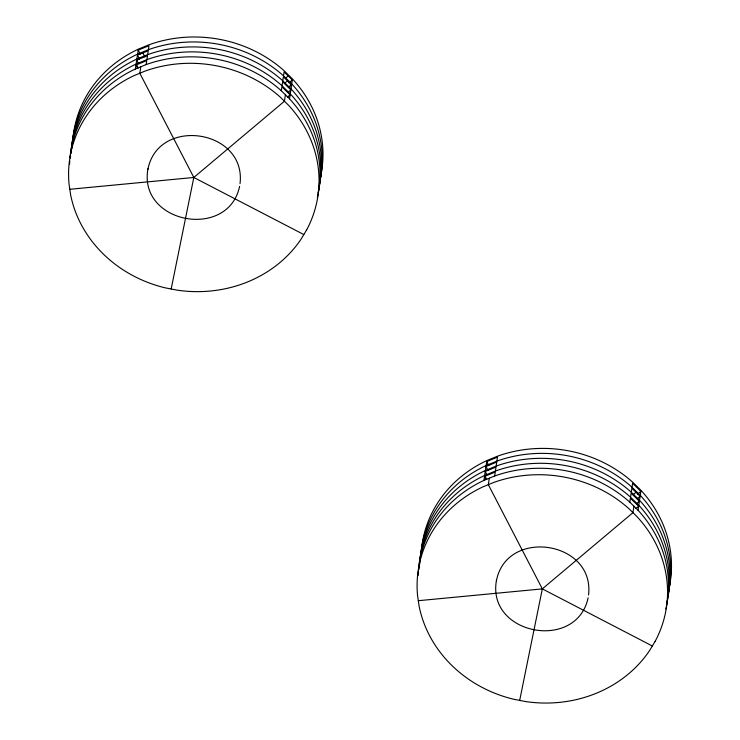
<?xml version="1.0" encoding="UTF-8"?>
<svg xmlns="http://www.w3.org/2000/svg" width="740" height="740" viewBox="0 0 740 740"><rect width="100%" height="100%" fill="white"/><g stroke="black" fill="none" stroke-linecap="round" stroke-linejoin="round"><path stroke-width="1.11" d="M240.028 183.64C246.503 129.445 158.101 116.078 147.898 169.395M588.541 595.053C595.015 540.866 506.613 527.49 496.411 580.817M148 168.6C137.659 223.48 228.225 240.426 239.621 186.332M496.512 580.021C486.171 634.902 576.738 651.848 588.134 597.744M135.392 69.005L135.984 65.028L146.761 60.606L146.159 64.584L135.392 69.005A125.476 113.905 8.5 0 0 70.041 157.565M138.195 68.015L136.132 64.038L146.909 59.616L147.501 55.648L136.724 60.069L136.132 64.038A125.476 113.905 8.5 0 0 70.781 152.607M136.872 59.071L137.464 55.102L148.24 50.681L147.649 54.649L136.872 59.071A125.476 113.905 8.5 0 0 71.428 148.74M137.612 54.113L138.213 50.135L148.981 45.714L148.388 49.691L137.612 54.113A125.476 113.905 8.5 0 0 72.27 142.672M140.776 66.794L139.814 73.242L193.815 177.471L303.825 234.571M289.525 98.827L281.293 90.724L281.885 86.756L290.117 94.85L289.525 98.827A125.476 113.905 8.5 0 1 317.349 197.58M290.265 93.86L282.032 85.766L282.625 81.788L290.857 89.892L290.265 93.86A125.476 113.905 8.5 0 1 318.098 192.613M291.005 88.892L282.772 80.799L283.364 76.831L291.597 84.924L291.005 88.892A125.476 113.905 8.5 0 1 318.838 187.646M290.015 85.387L291.745 83.934L283.512 75.832L284.104 71.863L292.337 79.957L291.745 83.934A125.476 113.905 8.5 0 1 319.329 183.761M285.409 94.775L284.438 101.232L193.815 177.471L69.81 189.292M483.904 480.417L484.497 476.449L495.273 472.028L494.671 475.996L483.904 480.417A125.476 113.905 8.5 0 0 418.553 568.986M486.707 479.437L484.645 475.45L495.421 471.029L496.013 467.06L485.237 471.482L484.645 475.45A125.476 113.905 8.5 0 0 419.293 564.019M485.385 470.492L485.977 466.514L496.753 462.093L496.161 466.071L485.385 470.492A125.476 113.905 8.5 0 0 419.645 564.555M486.125 465.525L486.726 461.557L497.493 457.135L496.901 461.103L486.125 465.525A125.476 113.905 8.5 0 0 420.783 554.094M489.288 478.207L488.326 484.663L542.327 588.883L652.338 645.992M638.037 510.239L629.805 502.146L630.397 498.177L638.629 506.271L638.037 510.239A125.476 113.905 8.5 0 1 665.861 608.992M638.777 505.281L630.545 497.178L631.137 493.21L639.369 501.304L638.777 505.281A125.476 113.905 8.5 0 1 666.611 604.034M639.517 500.314L631.285 492.211L631.877 488.243L640.109 496.346L639.517 500.314A125.476 113.905 8.5 0 1 668.044 595.83M640.257 495.347L632.025 487.253L632.617 483.276L640.849 491.379L640.257 495.347A125.476 113.905 8.5 0 1 668.091 594.1M633.921 506.197L632.95 512.644L542.327 588.883L418.322 600.704M171.171 288.998L193.815 177.471M519.684 700.41L542.327 588.883M285.631 78.098L288.221 75.915M284.891 83.056L287.481 80.873M288.877 82.871L292.337 79.957M289.007 87.107L291.597 84.924M288.258 92.075L290.857 89.892M287.518 97.042L290.117 94.85M633.403 494.477L635.993 492.294M637.39 494.292L640.849 491.379M637.519 498.529L640.109 496.346M636.77 503.487L639.369 501.304M636.03 508.454L638.629 506.271M486.726 461.557L488.779 465.534M485.977 466.514L488.039 470.501M485.237 471.482L486.781 474.47M484.497 476.449L486.041 479.428M142.857 52.892L144.92 56.869M138.213 50.135L140.267 54.113M137.464 55.102L139.527 59.08M136.724 60.069L138.269 63.048M135.984 65.028L137.529 68.015M69.606 164.169A125.476 113.905 8.5 0 1 69.773 160.867M146.159 64.584A125.476 113.905 8.5 0 1 281.293 90.724M70.392 158.11A125.476 113.905 8.5 0 1 70.513 155.899M146.909 59.616A125.476 113.905 8.5 0 1 282.032 85.766M71.133 153.143A125.476 113.905 8.5 0 1 71.253 150.942M147.649 54.649A125.476 113.905 8.5 0 1 282.772 80.799M71.873 148.176A125.476 113.905 8.5 0 1 71.993 145.974M148.388 49.691A125.476 113.905 8.5 0 1 283.512 75.832M320.068 178.793A125.476 113.905 8.5 0 0 292.494 78.967L284.262 70.874A125.476 113.905 8.5 0 0 149.129 44.724L138.362 49.145A125.476 113.905 8.5 0 0 73.01 137.714M72.612 143.208A125.476 113.905 8.5 0 1 72.742 141.007M418.118 575.591A125.476 113.905 8.5 0 1 418.359 571.178M494.671 475.996A125.476 113.905 8.5 0 1 629.805 502.146M418.905 569.523A125.476 113.905 8.5 0 1 419.108 566.22M495.421 471.029A125.476 113.905 8.5 0 1 630.545 497.178M496.161 466.071A125.476 113.905 8.5 0 1 631.285 492.211M420.385 559.597A125.476 113.905 8.5 0 1 420.505 557.387M496.901 461.103A125.476 113.905 8.5 0 1 632.025 487.253M668.831 589.142A125.476 113.905 8.5 0 0 641.007 490.389L632.774 482.286A125.476 113.905 8.5 0 0 497.641 456.136L486.874 460.558A125.476 113.905 8.5 0 0 421.523 549.126M421.125 554.63A125.476 113.905 8.5 0 1 421.254 552.429M306.665 229.863L300.986 239.288A125.476 113.905 8.5 0 1 177.045 290.136L165.297 287.86A125.476 113.905 8.5 0 1 70.596 194.703L69.024 183.871A125.476 113.905 8.5 0 1 134.421 75.452L145.197 71.031A125.476 113.905 8.5 0 1 280.321 97.181L288.554 105.274A125.476 113.905 8.5 0 1 306.665 229.863M655.178 641.275L649.498 650.701A125.476 113.905 8.5 0 1 525.557 701.548L513.81 699.272A125.476 113.905 8.5 0 1 419.108 606.125L417.536 595.293A125.476 113.905 8.5 0 1 482.933 486.874L493.71 482.452A125.476 113.905 8.5 0 1 628.834 508.602L637.066 516.696A125.476 113.905 8.5 0 1 655.178 641.275"/></g></svg>
